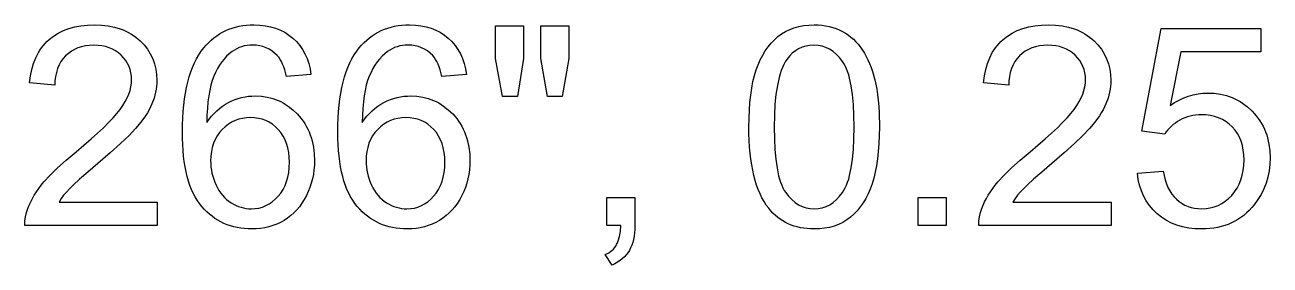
# Model space of a CAD drawing. Extents: x 0.6 to 44.2, y 0 to 23.3.
# Drawn here: x 5.497 to 7.986, y 19.797 to 20.278 of the extents above; entities that cross this region are included whole.
import ezdxf

# ---------------------------------------------------------------- set-up
doc = ezdxf.new("R2010")
doc.units = 0
doc.layers.add('CUTOUTS', color=1, linetype='CONTINUOUS')

msp = doc.modelspace()

# ---------------------------------------------------------------- linework, layer by layer
at = {"layer": 'CUTOUTS'}
for points in [[(5.7611, 19.9232), (5.7611, 19.876), (5.4968, 19.876), (5.4969, 19.8848), (5.4979, 19.8934), (5.4998, 19.9019), (5.5025, 19.9101), (5.5052, 19.9169), (5.5083, 19.9236), (5.5118, 19.9303), (5.5156, 19.9369), (5.5198, 19.9436), (5.5245, 19.9502), (5.5294, 19.9568), (5.5348, 19.9633), (5.5472, 19.9769), (5.562, 19.9916), (5.5793, 20.0072), (5.5991, 20.0239), (5.6147, 20.0369), (5.629, 20.0493), (5.642, 20.0609), (5.6537, 20.0718), (5.6641, 20.0821), (5.6731, 20.0916), (5.6808, 20.1005), (5.6872, 20.1086), (5.6926, 20.1164), (5.6972, 20.124), (5.7012, 20.1316), (5.7044, 20.139), (5.7069, 20.1464), (5.7087, 20.1536), (5.7098, 20.1607), (5.7101, 20.1677), (5.7098, 20.1749), (5.7088, 20.1817), (5.7072, 20.1883), (5.7049, 20.1946), (5.702, 20.2006), (5.6984, 20.2064), (5.6941, 20.2118), (5.6893, 20.217), (5.6838, 20.2217), (5.678, 20.2257), (5.6718, 20.2292), (5.6652, 20.232), (5.6582, 20.2342), (5.6508, 20.2358), (5.643, 20.2367), (5.6348, 20.237), (5.6262, 20.2367), (5.618, 20.2357), (5.6102, 20.234), (5.6029, 20.2317), (5.596, 20.2287), (5.5896, 20.225), (5.5836, 20.2207), (5.5781, 20.2157), (5.5731, 20.2101), (5.5687, 20.2041), (5.5651, 20.1975), (5.562, 20.1904), (5.5597, 20.1827), (5.558, 20.1746), (5.5569, 20.1659), (5.5565, 20.1568), (5.506, 20.162), (5.5078, 20.1757), (5.5104, 20.1885), (5.5139, 20.2006), (5.5184, 20.2117), (5.5237, 20.2221), (5.5267, 20.2269), (5.5299, 20.2316), (5.5334, 20.236), (5.537, 20.2402), (5.5409, 20.2443), (5.545, 20.2481), (5.5539, 20.255), (5.5634, 20.261), (5.5737, 20.2661), (5.5847, 20.2703), (5.5964, 20.2735), (5.6088, 20.2758), (5.622, 20.2772), (5.6359, 20.2777), (5.6499, 20.2772), (5.6632, 20.2757), (5.6757, 20.2732), (5.6875, 20.2697), (5.6931, 20.2676), (5.6985, 20.2652), (5.7037, 20.2626), (5.7088, 20.2597), (5.7136, 20.2566), (5.7183, 20.2532), (5.7228, 20.2496), (5.727, 20.2457), (5.7349, 20.2375), (5.7417, 20.2288), (5.7475, 20.2196), (5.7522, 20.21), (5.7559, 20.1999), (5.7585, 20.1893), (5.7601, 20.1782), (5.7606, 20.1666), (5.7604, 20.1606), (5.76, 20.1547), (5.7592, 20.1487), (5.7581, 20.1428), (5.7568, 20.1369), (5.7551, 20.1311), (5.7508, 20.1194), (5.7481, 20.1136), (5.7451, 20.1077), (5.7416, 20.1017), (5.7377, 20.0956), (5.7288, 20.0832), (5.7182, 20.0706), (5.7049, 20.0566), (5.6879, 20.0401), (5.667, 20.0214), (5.6425, 20.0002), (5.6223, 19.9831), (5.6062, 19.969), (5.594, 19.9579), (5.5857, 19.9498), (5.5797, 19.9432), (5.5742, 19.9366), (5.5693, 19.9299), (5.565, 19.9232)], [(6.0687, 20.1781), (6.0198, 20.1743), (6.0162, 20.1877), (6.0141, 20.1937), (6.0119, 20.1992), (6.0095, 20.2042), (6.0069, 20.2087), (6.0042, 20.2128), (6.0013, 20.2163), (5.9961, 20.2212), (5.9907, 20.2255), (5.985, 20.2291), (5.979, 20.232), (5.9727, 20.2343), (5.9662, 20.236), (5.9593, 20.237), (5.9521, 20.2373), (5.9464, 20.2371), (5.9408, 20.2365), (5.9353, 20.2354), (5.9301, 20.234), (5.925, 20.2322), (5.9202, 20.2299), (5.9155, 20.2273), (5.9109, 20.2242), (5.9053, 20.2197), (5.9, 20.2148), (5.8949, 20.2093), (5.8902, 20.2034), (5.8858, 20.197), (5.8817, 20.1901), (5.8779, 20.1827), (5.8744, 20.1748), (5.8712, 20.1663), (5.8685, 20.1568), (5.8662, 20.1466), (5.8642, 20.1354), (5.8627, 20.1234), (5.8615, 20.1106), (5.8608, 20.0969), (5.8605, 20.0823), (5.865, 20.0888), (5.8698, 20.0949), (5.8749, 20.1006), (5.8802, 20.1058), (5.8857, 20.1106), (5.8915, 20.115), (5.8976, 20.1189), (5.9038, 20.1224), (5.9103, 20.1255), (5.9168, 20.1281), (5.9234, 20.1304), (5.9301, 20.1322), (5.9369, 20.1337), (5.9437, 20.1347), (5.9506, 20.1353), (5.9576, 20.1355), (5.9696, 20.1349), (5.9812, 20.1332), (5.9869, 20.132), (5.9924, 20.1304), (5.9978, 20.1286), (6.0031, 20.1265), (6.0082, 20.1241), (6.0133, 20.1214), (6.0231, 20.1152), (6.0324, 20.1078), (6.0412, 20.0994), (6.0454, 20.0948), (6.0493, 20.09), (6.053, 20.0851), (6.0563, 20.08), (6.0594, 20.0747), (6.0623, 20.0693), (6.0648, 20.0637), (6.0671, 20.0579), (6.0691, 20.052), (6.0709, 20.0459), (6.0736, 20.0332), (6.0752, 20.0199), (6.0757, 20.0059), (6.0755, 19.9966), (6.0747, 19.9874), (6.0735, 19.9784), (6.0717, 19.9696), (6.0694, 19.9609), (6.0666, 19.9524), (6.0633, 19.9441), (6.0595, 19.9359), (6.0553, 19.9281), (6.0506, 19.9207), (6.0456, 19.9138), (6.0402, 19.9074), (6.0345, 19.9014), (6.0283, 19.8959), (6.0218, 19.8909), (6.0149, 19.8864), (6.0077, 19.8824), (6.0002, 19.8789), (5.9925, 19.8759), (5.9846, 19.8735), (5.9764, 19.8716), (5.968, 19.8703), (5.9594, 19.8695), (5.9505, 19.8692), (5.9429, 19.8694), (5.9355, 19.8699), (5.9283, 19.8708), (5.9212, 19.872), (5.9143, 19.8736), (5.9076, 19.8756), (5.9011, 19.8778), (5.8948, 19.8805), (5.8886, 19.8835), (5.8826, 19.8868), (5.8768, 19.8905), (5.8712, 19.8946), (5.8657, 19.899), (5.8604, 19.9038), (5.8553, 19.9089), (5.8504, 19.9144), (5.8457, 19.9202), (5.8413, 19.9266), (5.8372, 19.9334), (5.8334, 19.9406), (5.8299, 19.9483), (5.8268, 19.9565), (5.8239, 19.9651), (5.8213, 19.9742), (5.819, 19.9837), (5.8171, 19.9937), (5.8154, 20.0041), (5.814, 20.015), (5.813, 20.0264), (5.8122, 20.0382), (5.8118, 20.0505), (5.8116, 20.0632), (5.8118, 20.0775), (5.8123, 20.0912), (5.8131, 20.1045), (5.8143, 20.1172), (5.8158, 20.1295), (5.8176, 20.1413), (5.8198, 20.1526), (5.8223, 20.1633), (5.8252, 20.1736), (5.8284, 20.1834), (5.8319, 20.1927), (5.8357, 20.2015), (5.8399, 20.2099), (5.8444, 20.2177), (5.8493, 20.225), (5.8545, 20.2318), (5.8592, 20.2374), (5.8642, 20.2426), (5.8694, 20.2474), (5.8748, 20.2519), (5.8804, 20.256), (5.8861, 20.2598), (5.8921, 20.2632), (5.8983, 20.2662), (5.9047, 20.2689), (5.9113, 20.2712), (5.9181, 20.2732), (5.9251, 20.2748), (5.9323, 20.2761), (5.9397, 20.2769), (5.9473, 20.2775), (5.9551, 20.2777), (5.9667, 20.2773), (5.9777, 20.276), (5.9881, 20.2739), (5.9981, 20.271), (6.0075, 20.2673), (6.0164, 20.2628), (6.0247, 20.2574), (6.0325, 20.2512), (6.0397, 20.2443), (6.0461, 20.2367), (6.0517, 20.2285), (6.0566, 20.2197), (6.0608, 20.2102), (6.0641, 20.2001), (6.0668, 20.1894)], [(6.3794, 20.1781), (6.3306, 20.1743), (6.327, 20.1877), (6.3249, 20.1937), (6.3227, 20.1992), (6.3203, 20.2042), (6.3177, 20.2087), (6.3149, 20.2128), (6.312, 20.2163), (6.3069, 20.2212), (6.3015, 20.2255), (6.2958, 20.2291), (6.2898, 20.232), (6.2835, 20.2343), (6.2769, 20.236), (6.2701, 20.237), (6.2629, 20.2373), (6.2571, 20.2371), (6.2515, 20.2365), (6.2461, 20.2354), (6.2409, 20.234), (6.2358, 20.2322), (6.2309, 20.2299), (6.2262, 20.2273), (6.2217, 20.2242), (6.2161, 20.2197), (6.2107, 20.2148), (6.2057, 20.2093), (6.201, 20.2034), (6.1966, 20.197), (6.1925, 20.1901), (6.1887, 20.1827), (6.1852, 20.1748), (6.182, 20.1663), (6.1793, 20.1568), (6.1769, 20.1466), (6.175, 20.1354), (6.1735, 20.1234), (6.1723, 20.1106), (6.1716, 20.0969), (6.1712, 20.0823), (6.1758, 20.0888), (6.1806, 20.0949), (6.1857, 20.1006), (6.191, 20.1058), (6.1965, 20.1106), (6.2023, 20.115), (6.2083, 20.1189), (6.2146, 20.1224), (6.2211, 20.1255), (6.2276, 20.1281), (6.2342, 20.1304), (6.2409, 20.1322), (6.2476, 20.1337), (6.2545, 20.1347), (6.2614, 20.1353), (6.2684, 20.1355), (6.2804, 20.1349), (6.292, 20.1332), (6.2976, 20.132), (6.3032, 20.1304), (6.3086, 20.1286), (6.3138, 20.1265), (6.319, 20.1241), (6.3241, 20.1214), (6.3338, 20.1152), (6.3431, 20.1078), (6.352, 20.0994), (6.3562, 20.0948), (6.3601, 20.09), (6.3637, 20.0851), (6.3671, 20.08), (6.3702, 20.0747), (6.373, 20.0693), (6.3756, 20.0637), (6.3779, 20.0579), (6.3799, 20.052), (6.3817, 20.0459), (6.3844, 20.0332), (6.386, 20.0199), (6.3865, 20.0059), (6.3863, 19.9966), (6.3855, 19.9874), (6.3842, 19.9784), (6.3825, 19.9696), (6.3802, 19.9609), (6.3774, 19.9524), (6.3741, 19.9441), (6.3703, 19.9359), (6.366, 19.9281), (6.3614, 19.9207), (6.3564, 19.9138), (6.351, 19.9074), (6.3453, 19.9014), (6.3391, 19.8959), (6.3326, 19.8909), (6.3257, 19.8864), (6.3185, 19.8824), (6.311, 19.8789), (6.3033, 19.8759), (6.2954, 19.8735), (6.2872, 19.8716), (6.2788, 19.8703), (6.2702, 19.8695), (6.2613, 19.8692), (6.2537, 19.8694), (6.2463, 19.8699), (6.2391, 19.8708), (6.232, 19.872), (6.2251, 19.8736), (6.2184, 19.8756), (6.2119, 19.8778), (6.2056, 19.8805), (6.1994, 19.8835), (6.1934, 19.8868), (6.1876, 19.8905), (6.1819, 19.8946), (6.1765, 19.899), (6.1712, 19.9038), (6.1661, 19.9089), (6.1611, 19.9144), (6.1565, 19.9202), (6.1521, 19.9266), (6.148, 19.9334), (6.1442, 19.9406), (6.1407, 19.9483), (6.1375, 19.9565), (6.1347, 19.9651), (6.1321, 19.9742), (6.1298, 19.9837), (6.1279, 19.9937), (6.1262, 20.0041), (6.1248, 20.015), (6.1238, 20.0264), (6.123, 20.0382), (6.1226, 20.0505), (6.1224, 20.0632), (6.1226, 20.0775), (6.1231, 20.0912), (6.1239, 20.1045), (6.1251, 20.1172), (6.1266, 20.1295), (6.1284, 20.1413), (6.1306, 20.1526), (6.1331, 20.1633), (6.136, 20.1736), (6.1391, 20.1834), (6.1426, 20.1927), (6.1465, 20.2015), (6.1507, 20.2099), (6.1552, 20.2177), (6.1601, 20.225), (6.1652, 20.2318), (6.17, 20.2374), (6.175, 20.2426), (6.1802, 20.2474), (6.1855, 20.2519), (6.1911, 20.256), (6.1969, 20.2598), (6.2029, 20.2632), (6.2091, 20.2662), (6.2155, 20.2689), (6.2221, 20.2712), (6.2289, 20.2732), (6.2359, 20.2748), (6.2431, 20.2761), (6.2505, 20.2769), (6.2581, 20.2775), (6.2659, 20.2777), (6.2775, 20.2773), (6.2885, 20.276), (6.2989, 20.2739), (6.3089, 20.271), (6.3183, 20.2673), (6.3271, 20.2628), (6.3355, 20.2574), (6.3433, 20.2512), (6.3504, 20.2443), (6.3568, 20.2367), (6.3625, 20.2285), (6.3674, 20.2197), (6.3715, 20.2102), (6.3749, 20.2001), (6.3775, 20.1894)], [(6.4515, 20.1344), (6.4378, 20.2105), (6.4378, 20.276), (6.4938, 20.276), (6.4938, 20.2105), (6.4815, 20.1344)], [(6.5418, 20.1344), (6.5284, 20.2105), (6.5284, 20.276), (6.5843, 20.276), (6.5843, 20.2105), (6.5712, 20.1344)], [(6.9442, 20.0733), (6.9445, 20.0906), (6.9451, 20.107), (6.9463, 20.1226), (6.9479, 20.1373), (6.9499, 20.1512), (6.9524, 20.1641), (6.9554, 20.1762), (6.9588, 20.1875), (6.9627, 20.198), (6.967, 20.2079), (6.9718, 20.2171), (6.977, 20.2258), (6.9826, 20.2338), (6.9887, 20.2412), (6.9952, 20.248), (7.0022, 20.2542), (7.0096, 20.2597), (7.0175, 20.2645), (7.0259, 20.2685), (7.0347, 20.2718), (7.044, 20.2744), (7.0538, 20.2762), (7.064, 20.2773), (7.0747, 20.2777), (7.0826, 20.2775), (7.0903, 20.2769), (7.0977, 20.2758), (7.1049, 20.2744), (7.1118, 20.2726), (7.1185, 20.2704), (7.1249, 20.2677), (7.1311, 20.2647), (7.1371, 20.2613), (7.1427, 20.2575), (7.1482, 20.2534), (7.1533, 20.2489), (7.1582, 20.244), (7.1628, 20.2388), (7.1672, 20.2332), (7.1712, 20.2273), (7.1751, 20.2211), (7.1787, 20.2144), (7.1822, 20.2075), (7.1854, 20.2002), (7.1884, 20.1926), (7.1911, 20.1847), (7.1961, 20.1678), (7.1982, 20.1587), (7.2, 20.1488), (7.2016, 20.1381), (7.2028, 20.1267), (7.2038, 20.1145), (7.2045, 20.1015), (7.2051, 20.0733), (7.2048, 20.0561), (7.2042, 20.0398), (7.203, 20.0243), (7.2015, 20.0097), (7.1994, 19.9959), (7.1969, 19.983), (7.194, 19.9709), (7.1906, 19.9597), (7.1868, 19.9492), (7.1825, 19.9393), (7.1778, 19.93), (7.1726, 19.9213), (7.1669, 19.9133), (7.1609, 19.9058), (7.1543, 19.899), (7.1474, 19.8928), (7.1399, 19.8873), (7.132, 19.8825), (7.1236, 19.8784), (7.1148, 19.8751), (7.1055, 19.8725), (7.0957, 19.8707), (7.0854, 19.8696), (7.0747, 19.8692), (7.0675, 19.8694), (7.0606, 19.8699), (7.0538, 19.8707), (7.0473, 19.8718), (7.0409, 19.8733), (7.0348, 19.875), (7.0288, 19.8771), (7.023, 19.8796), (7.0174, 19.8823), (7.012, 19.8854), (7.0069, 19.8888), (7.0019, 19.8925), (6.997, 19.8966), (6.9924, 19.901), (6.988, 19.9057), (6.9838, 19.9107), (6.979, 19.9172), (6.9745, 19.9241), (6.9703, 19.9316), (6.9665, 19.9396), (6.9629, 19.948), (6.9597, 19.957), (6.9567, 19.9664), (6.9541, 19.9763), (6.9518, 19.9867), (6.9498, 19.9976), (6.9481, 20.009), (6.9467, 20.0209), (6.9456, 20.0332), (6.9448, 20.0461), (6.9444, 20.0595)], [(7.6684, 19.9232), (7.6684, 19.876), (7.404, 19.876), (7.4041, 19.8848), (7.4051, 19.8934), (7.407, 19.9019), (7.4097, 19.9101), (7.4124, 19.9169), (7.4155, 19.9236), (7.419, 19.9303), (7.4228, 19.9369), (7.4271, 19.9436), (7.4317, 19.9502), (7.4367, 19.9568), (7.442, 19.9633), (7.4544, 19.9769), (7.4692, 19.9916), (7.4865, 20.0072), (7.5063, 20.0239), (7.5219, 20.0369), (7.5363, 20.0493), (7.5493, 20.0609), (7.5609, 20.0718), (7.5713, 20.0821), (7.5803, 20.0916), (7.588, 20.1005), (7.5944, 20.1086), (7.5998, 20.1164), (7.6045, 20.124), (7.6084, 20.1316), (7.6116, 20.139), (7.6141, 20.1464), (7.6159, 20.1536), (7.617, 20.1607), (7.6174, 20.1677), (7.617, 20.1749), (7.616, 20.1817), (7.6144, 20.1883), (7.6121, 20.1946), (7.6092, 20.2006), (7.6056, 20.2064), (7.6014, 20.2118), (7.5965, 20.217), (7.5911, 20.2217), (7.5853, 20.2257), (7.579, 20.2292), (7.5724, 20.232), (7.5654, 20.2342), (7.558, 20.2358), (7.5502, 20.2367), (7.542, 20.237), (7.5334, 20.2367), (7.5252, 20.2357), (7.5174, 20.234), (7.5101, 20.2317), (7.5033, 20.2287), (7.4968, 20.225), (7.4908, 20.2207), (7.4853, 20.2157), (7.4803, 20.2101), (7.476, 20.2041), (7.4723, 20.1975), (7.4693, 20.1904), (7.4669, 20.1827), (7.4652, 20.1746), (7.4641, 20.1659), (7.4637, 20.1568), (7.4133, 20.162), (7.415, 20.1757), (7.4176, 20.1885), (7.4212, 20.2006), (7.4256, 20.2117), (7.4309, 20.2221), (7.4339, 20.2269), (7.4372, 20.2316), (7.4406, 20.236), (7.4443, 20.2402), (7.4482, 20.2443), (7.4523, 20.2481), (7.4611, 20.255), (7.4706, 20.261), (7.4809, 20.2661), (7.4919, 20.2703), (7.5036, 20.2735), (7.5161, 20.2758), (7.5292, 20.2772), (7.5431, 20.2777), (7.5572, 20.2772), (7.5704, 20.2757), (7.5829, 20.2732), (7.5947, 20.2697), (7.6003, 20.2676), (7.6057, 20.2652), (7.611, 20.2626), (7.616, 20.2597), (7.6208, 20.2566), (7.6255, 20.2532), (7.63, 20.2496), (7.6343, 20.2457), (7.6421, 20.2375), (7.649, 20.2288), (7.6547, 20.2196), (7.6594, 20.21), (7.6631, 20.1999), (7.6657, 20.1893), (7.6673, 20.1782), (7.6678, 20.1666), (7.6677, 20.1606), (7.6672, 20.1547), (7.6665, 20.1487), (7.6654, 20.1428), (7.664, 20.1369), (7.6623, 20.1311), (7.658, 20.1194), (7.6554, 20.1136), (7.6523, 20.1077), (7.6488, 20.1017), (7.6449, 20.0956), (7.636, 20.0832), (7.6254, 20.0706), (7.6121, 20.0566), (7.5951, 20.0401), (7.5743, 20.0214), (7.5497, 20.0002), (7.5296, 19.9831), (7.5134, 19.969), (7.5012, 19.9579), (7.4929, 19.9498), (7.4869, 19.9432), (7.4815, 19.9366), (7.4766, 19.9299), (7.4722, 19.9232)], [(7.721, 19.9808), (7.7726, 19.9852), (7.7743, 19.976), (7.7764, 19.9675), (7.779, 19.9596), (7.7821, 19.9522), (7.7857, 19.9454), (7.7897, 19.9392), (7.7942, 19.9336), (7.7992, 19.9286), (7.8046, 19.9241), (7.8102, 19.9203), (7.8161, 19.917), (7.8222, 19.9143), (7.8287, 19.9123), (7.8354, 19.9108), (7.8423, 19.9099), (7.8496, 19.9096), (7.8582, 19.91), (7.8666, 19.9113), (7.8746, 19.9133), (7.8823, 19.9163), (7.8896, 19.92), (7.8966, 19.9246), (7.9033, 19.9301), (7.9096, 19.9363), (7.9153, 19.9433), (7.9203, 19.9508), (7.9245, 19.9588), (7.928, 19.9674), (7.9307, 19.9766), (7.9326, 19.9863), (7.9338, 19.9965), (7.9341, 20.0073), (7.9338, 20.0175), (7.9327, 20.0272), (7.9308, 20.0363), (7.9282, 20.0449), (7.9249, 20.0529), (7.9209, 20.0603), (7.9161, 20.0672), (7.9105, 20.0736), (7.9044, 20.0793), (7.8978, 20.0842), (7.8908, 20.0884), (7.8833, 20.0918), (7.8753, 20.0944), (7.8669, 20.0963), (7.8581, 20.0975), (7.8487, 20.0979), (7.8429, 20.0977), (7.8372, 20.0972), (7.8316, 20.0963), (7.8262, 20.0952), (7.8209, 20.0936), (7.8157, 20.0918), (7.8107, 20.0896), (7.8059, 20.0871), (7.8012, 20.0843), (7.7969, 20.0813), (7.7927, 20.0781), (7.7888, 20.0747), (7.7852, 20.0711), (7.7818, 20.0673), (7.7787, 20.0633), (7.7759, 20.0591), (7.7298, 20.0651), (7.7685, 20.2706), (7.9674, 20.2706), (7.9674, 20.2236), (7.8078, 20.2236), (7.7862, 20.1161), (7.7953, 20.122), (7.8045, 20.1271), (7.8138, 20.1314), (7.8232, 20.135), (7.8327, 20.1377), (7.8423, 20.1397), (7.852, 20.1408), (7.8618, 20.1412), (7.8747, 20.1407), (7.887, 20.139), (7.893, 20.1377), (7.8988, 20.1361), (7.9045, 20.1343), (7.9101, 20.1322), (7.9156, 20.1298), (7.9209, 20.1271), (7.9261, 20.1241), (7.9312, 20.1208), (7.9362, 20.1173), (7.941, 20.1135), (7.9502, 20.1049), (7.9546, 20.1003), (7.9587, 20.0956), (7.9625, 20.0906), (7.966, 20.0855), (7.9692, 20.0802), (7.9722, 20.0748), (7.9749, 20.0692), (7.9772, 20.0635), (7.9794, 20.0576), (7.9812, 20.0515), (7.9827, 20.0452), (7.984, 20.0389), (7.9857, 20.0256), (7.9862, 20.0116), (7.9858, 19.9983), (7.9843, 19.9854), (7.9818, 19.973), (7.9783, 19.961), (7.9739, 19.9495), (7.9684, 19.9385), (7.962, 19.9279), (7.9546, 19.9178), (7.9497, 19.9119), (7.9445, 19.9064), (7.9392, 19.9013), (7.9336, 19.8965), (7.9278, 19.8922), (7.9218, 19.8882), (7.9156, 19.8846), (7.9091, 19.8813), (7.9024, 19.8785), (7.8955, 19.876), (7.8884, 19.8739), (7.8811, 19.8722), (7.8735, 19.8709), (7.8658, 19.87), (7.8578, 19.8694), (7.8496, 19.8692), (7.8362, 19.8697), (7.8235, 19.8711), (7.8114, 19.8735), (7.8, 19.8768), (7.7892, 19.8811), (7.779, 19.8864), (7.7694, 19.8926), (7.7605, 19.8998), (7.7523, 19.9077), (7.7451, 19.9163), (7.7387, 19.9255), (7.7333, 19.9353), (7.7289, 19.9457), (7.7253, 19.9568), (7.7227, 19.9685)], [(6.9947, 20.0733), (6.9951, 20.0497), (6.9961, 20.0282), (6.9979, 20.0087), (7.0005, 19.9913), (7.0037, 19.9759), (7.0056, 19.969), (7.0077, 19.9626), (7.0099, 19.9567), (7.0124, 19.9514), (7.015, 19.9465), (7.0178, 19.9422), (7.0237, 19.9346), (7.03, 19.9279), (7.0366, 19.9223), (7.0435, 19.9177), (7.0508, 19.9142), (7.0584, 19.9116), (7.0664, 19.9101), (7.0747, 19.9096), (7.0829, 19.9101), (7.0909, 19.9116), (7.0985, 19.9142), (7.1058, 19.9178), (7.1127, 19.9224), (7.1193, 19.928), (7.1256, 19.9347), (7.1315, 19.9423), (7.1343, 19.9467), (7.1369, 19.9515), (7.1394, 19.9569), (7.1416, 19.9628), (7.1437, 19.9692), (7.1456, 19.9761), (7.1488, 19.9914), (7.1514, 20.0088), (7.1532, 20.0283), (7.1542, 20.0498), (7.1546, 20.0733), (7.1542, 20.097), (7.1532, 20.1185), (7.1514, 20.1381), (7.1488, 20.1555), (7.1456, 20.1709), (7.1437, 20.1778), (7.1416, 20.1842), (7.1394, 20.19), (7.1369, 20.1954), (7.1343, 20.2002), (7.1315, 20.2045), (7.1256, 20.2121), (7.1193, 20.2187), (7.1127, 20.2243), (7.1057, 20.2289), (7.0983, 20.2324), (7.0906, 20.235), (7.0825, 20.2365), (7.0741, 20.237), (7.0659, 20.2366), (7.058, 20.2352), (7.0507, 20.233), (7.0437, 20.2298), (7.0371, 20.2258), (7.031, 20.2209), (7.0253, 20.2151), (7.0201, 20.2084), (7.017, 20.2035), (7.0141, 20.1983), (7.0115, 20.1925), (7.009, 20.1862), (7.0067, 20.1795), (7.0046, 20.1722), (7.0011, 20.1563), (6.9983, 20.1385), (6.9963, 20.1187), (6.9951, 20.097)], [(5.8681, 20.0056), (5.8683, 19.9993), (5.8688, 19.9931), (5.8696, 19.9869), (5.8708, 19.9808), (5.8723, 19.9748), (5.8742, 19.9688), (5.8764, 19.9629), (5.8789, 19.9571), (5.8817, 19.9514), (5.8848, 19.9462), (5.8882, 19.9412), (5.8918, 19.9366), (5.8957, 19.9324), (5.8999, 19.9285), (5.9043, 19.9249), (5.909, 19.9217), (5.9139, 19.9189), (5.9188, 19.9164), (5.9238, 19.9143), (5.9289, 19.9126), (5.934, 19.9113), (5.9392, 19.9103), (5.9444, 19.9098), (5.9497, 19.9096), (5.9573, 19.91), (5.9647, 19.9112), (5.9718, 19.9131), (5.9786, 19.9159), (5.9852, 19.9194), (5.9914, 19.9237), (5.9974, 19.9288), (6.0032, 19.9347), (6.0084, 19.9412), (6.013, 19.9484), (6.0168, 19.956), (6.0199, 19.9643), (6.0224, 19.9731), (6.0241, 19.9825), (6.0252, 19.9924), (6.0255, 20.0029), (6.0252, 20.013), (6.0242, 20.0225), (6.0224, 20.0315), (6.02, 20.04), (6.0169, 20.0479), (6.0131, 20.0552), (6.0086, 20.062), (6.0034, 20.0683), (5.9977, 20.0738), (5.9917, 20.0787), (5.9853, 20.0828), (5.9785, 20.0862), (5.9713, 20.0888), (5.9638, 20.0906), (5.956, 20.0918), (5.9478, 20.0921), (5.9396, 20.0918), (5.9318, 20.0906), (5.9242, 20.0888), (5.917, 20.0862), (5.9101, 20.0828), (5.9035, 20.0787), (5.8973, 20.0738), (5.8913, 20.0683), (5.8859, 20.062), (5.8812, 20.0554), (5.8772, 20.0483), (5.8739, 20.0407), (5.8714, 20.0326), (5.8696, 20.0241), (5.8685, 20.0151)], [(6.1789, 20.0056), (6.1791, 19.9993), (6.1796, 19.9931), (6.1804, 19.9869), (6.1816, 19.9808), (6.1831, 19.9748), (6.1849, 19.9688), (6.1871, 19.9629), (6.1897, 19.9571), (6.1925, 19.9514), (6.1956, 19.9462), (6.199, 19.9412), (6.2026, 19.9366), (6.2065, 19.9324), (6.2107, 19.9285), (6.2151, 19.9249), (6.2198, 19.9217), (6.2247, 19.9189), (6.2296, 19.9164), (6.2346, 19.9143), (6.2397, 19.9126), (6.2448, 19.9113), (6.2499, 19.9103), (6.2552, 19.9098), (6.2605, 19.9096), (6.2681, 19.91), (6.2755, 19.9112), (6.2826, 19.9131), (6.2894, 19.9159), (6.2959, 19.9194), (6.3022, 19.9237), (6.3082, 19.9288), (6.3139, 19.9347), (6.3192, 19.9412), (6.3237, 19.9484), (6.3276, 19.956), (6.3307, 19.9643), (6.3332, 19.9731), (6.3349, 19.9825), (6.336, 19.9924), (6.3363, 20.0029), (6.336, 20.013), (6.3349, 20.0225), (6.3332, 20.0315), (6.3308, 20.04), (6.3277, 20.0479), (6.3239, 20.0552), (6.3194, 20.062), (6.3142, 20.0683), (6.3085, 20.0738), (6.3024, 20.0787), (6.296, 20.0828), (6.2893, 20.0862), (6.2821, 20.0888), (6.2746, 20.0906), (6.2668, 20.0918), (6.2586, 20.0921), (6.2504, 20.0918), (6.2425, 20.0906), (6.235, 20.0888), (6.2278, 20.0862), (6.2209, 20.0828), (6.2143, 20.0787), (6.208, 20.0738), (6.2021, 20.0683), (6.1966, 20.062), (6.1919, 20.0554), (6.1879, 20.0483), (6.1847, 20.0407), (6.1821, 20.0326), (6.1803, 20.0241), (6.1792, 20.0151)], [(6.6602, 19.876), (6.6602, 19.932), (6.7161, 19.932), (6.7161, 19.876), (6.716, 19.8685), (6.7154, 19.8614), (6.7146, 19.8546), (6.7134, 19.8482), (6.7119, 19.8421), (6.71, 19.8365), (6.7078, 19.8312), (6.7052, 19.8262), (6.7023, 19.8216), (6.699, 19.8173), (6.6952, 19.8132), (6.6911, 19.8094), (6.6866, 19.8059), (6.6816, 19.8026), (6.6763, 19.7996), (6.6706, 19.7969), (6.6569, 19.8179), (6.6642, 19.8217), (6.6674, 19.8239), (6.6704, 19.8263), (6.6732, 19.8289), (6.6756, 19.8317), (6.6779, 19.8348), (6.6798, 19.838), (6.6816, 19.8415), (6.6831, 19.8453), (6.6856, 19.8541), (6.6872, 19.8643), (6.688, 19.876)], [(7.2826, 19.876), (7.2826, 19.932), (7.3385, 19.932), (7.3385, 19.876)]]:
    msp.add_lwpolyline(points, close=True, dxfattribs=at)

doc.saveas('drawing.dxf')
